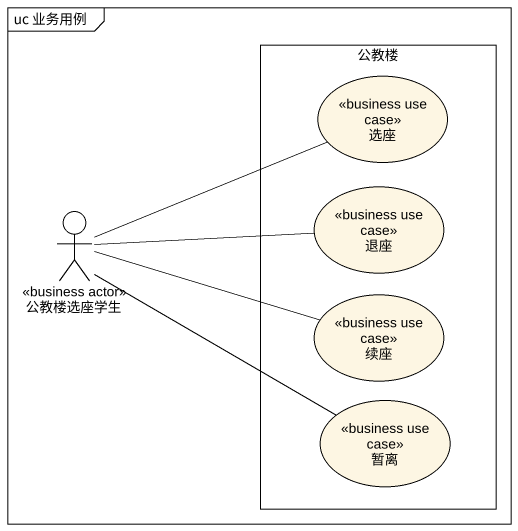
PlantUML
@startuml
mainframe uc 业务用例
rectangle 公教楼 {
  usecase 选座 <<business use case>>
  usecase 退座 <<business use case>>
  usecase 续座 <<business use case>>
  usecase 暂离 <<business use case>>
}
actor 公教楼选座学生 <<business actor>>
公教楼选座学生 -right- 选座
公教楼选座学生 -right- 退座
公教楼选座学生 -right- 续座
公教楼选座学生 -right- 暂离
@enduml
